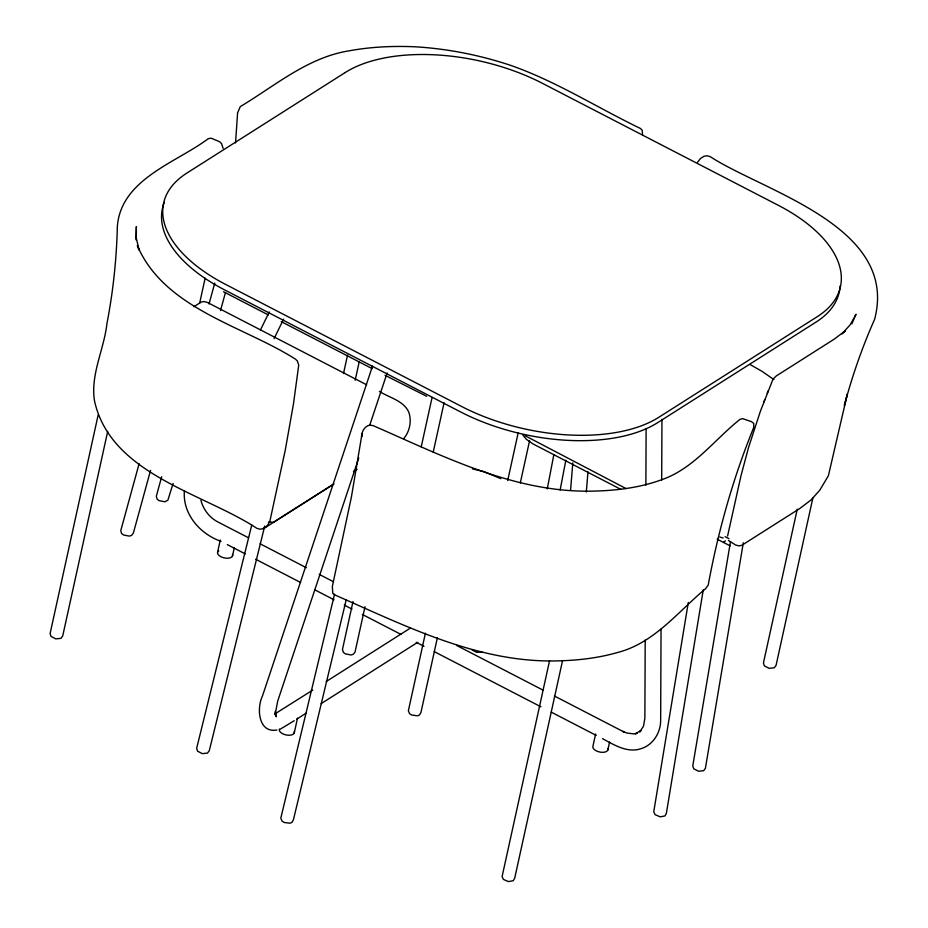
<?xml version="1.0" encoding="UTF-8"?>
<svg xmlns="http://www.w3.org/2000/svg" width="928" height="928" viewBox="0 0 928 928"><rect width="100%" height="100%" fill="white"/><g stroke="black" fill="none" stroke-linecap="round" stroke-linejoin="round"><path stroke-width="1.39" d="M645.204 640.169L644.867 718.388L643.498 726.172L639.717 731.983L641.016 730.44L635.413 733.77L637.339 733.248L633.952 733.909L626.667 733.004L622.734 731.368L623.906 731.948L554.399 696M645.876 485.17L646.12 428.666M661.049 629.138L660.655 720.29C660.748 732.296 653.405 744.5 641.805 748.42C627.885 753.617 614.324 744.998 602.516 738.653M661.687 480.101L661.954 419.328M135.998 239.807L136.358 226.583L136.312 238.16L139.107 250.084L137.332 245.607C164.65 309.047 242.823 325.612 295.487 359.159L297.366 360.992L298.735 365.098L293.434 404.156L285.198 450.451L270.036 520.527C268.644 524.912 265.037 528.937 260.223 529.227L256.87 528.334C203.742 493.267 111.058 474.614 94.575 401.232C90.132 374.982 104.006 349.659 106.906 323.814C108.75 314.151 110.374 304.454 111.766 294.733C114.956 272.055 116.824 249.191 117.357 226.304C121.15 179.011 176.332 162.678 208.255 138.701L211.12 138.168L219.565 141.694L221.514 143.538L223.138 148.364M570.558 490.193L572.82 462.875M586.299 492.014L587.981 471.853M235.538 142.924L237.591 112.903L240.294 106.604C275.198 85.724 307.76 57.374 349.23 50.808C371.13 46.794 393.437 45.808 415.651 46.818C447.992 48.801 479.996 55.135 510.736 65.401C556.22 81.304 597.087 107.578 640.332 128.412L642.211 130.245L642.582 134.978M688.309 602.458L653.753 811.756L655.075 814.656L660.202 816.849L664.993 815.932L666.362 813.38L703.262 589.837M730.487 541.708L692.787 765.844L693.738 768.778L698.506 771.238L703.668 770.716L705.396 768.314L743.328 542.741M547.265 488.94L553.796 454.906M560.141 489.984L565.848 460.207M98.194 414.816L50.112 633.511L51.005 636.411L55.773 638.882L60.923 638.348L62.71 635.982L107.694 431.392M199.671 303.062L205.134 278.203M217.639 552.044L220.296 539.945M232.499 556.011L234.274 547.938M343.499 373.52L347.536 355.18M355.18 380.225L359.206 361.874M294.246 733.016L297.494 718.226M353.011 601.483L342.467 649.449L343.36 652.349L345.32 653.857L351.051 654.982L353.29 654.298L355.076 651.92L364.994 606.773M421.231 446.844L432.088 397.462M433.225 452.133L444.083 402.752M425.418 633.198L408.355 710.802L409.608 713.678L411.835 715.082L417.565 715.813L419.537 714.943L420.964 712.426L437.401 637.64M507.697 480.53L518.242 432.552M520.295 482.989L529.598 440.661M549.573 660.666L502.106 876.542L503.37 879.408L508.498 881.6L513.288 880.684L514.715 878.155L562.496 660.875M595.614 734.048L592.946 746.158A7.714 3.967 12.4 0 0 600.37 752.179A7.714 3.967 12.4 0 0 607.817 748.548M607.817 750.114L609.58 742.052M727.587 536.024L741.066 475.426L748.594 447.342L760.461 411.058L773.047 379.076L776.307 375.933L834.284 339.114L845.454 330.623L841.998 333.906L850.361 324.545L856.022 314.267L854.63 317.388M797.256 509.17L763.442 662.963L764.347 665.863L769.115 668.322L774.265 667.8L776.052 665.422L812.963 497.524M334.532 594.28L280.801 818.183L282.031 821.071L284.246 822.486L289.977 823.217L291.96 822.347L293.41 819.795L346.132 600.114M251.766 524.981L196.666 748.246L197.536 751.17L202.304 753.64L207.454 753.107L209.276 750.706L264.724 526.037M139.107 463.722L120.768 530.63L121.603 533.496L123.563 535.004L129.294 536.117L131.532 535.433L133.365 533.09L150.568 470.368M161.669 476.772L156.31 496.283L157.157 499.16L159.117 500.656L164.836 501.781L167.864 500.227L173.118 483.418M209.044 303.943L214.774 283.04M220.504 310.59L225.469 292.471M372.522 366.108L262.485 695.954C256.522 708.064 258.193 733.294 276.869 730.034M358.776 458.038L277.727 701L275.291 713.713L275.384 711.428L276.324 716.776L275.14 714.293L276.231 715.882M369.762 425.105L387.162 372.94M763.756 402.195L764.788 399.562M767.166 393.437L768.21 390.769M851.904 323.802L854.085 318.664M260.374 330.124L269.259 311.947M274.062 338.65L283.608 319.151M697.52 162.319L700.512 158.468L703.888 156.322L706.776 155.742L710.14 156.623C764.162 191.76 898.942 226.629 874.64 319.232C862.274 347.13 852.194 376.037 844.352 405.524L847.368 393.959L828.402 475.716L819.772 490.204L811.13 499.879L799.82 508.474L741.785 545.328L738.943 545.884L735.591 544.991L728.445 540.456M403.715 438.573C409.747 431.636 411.87 420.918 408.796 412.194C403.61 400.536 389.157 397.706 379.448 391.419M193.917 306.692L201.167 302.087L204.009 301.53L207.362 302.424L366.606 384.772M333.256 484.3L273.574 522.186L268.494 522.151M353.962 471.146L356.398 469.603M263.459 528.774L334.022 483.952M353.487 471.598L357.141 469.278M312.736 690.096L274.897 713.922M326.18 681.558L410.536 628.001M294.246 720.708L280.105 729.269M296.693 719.154L306.472 712.948M321.134 703.633L417.716 642.304M723.678 542.022L725.429 540.896M481.91 651.862L476.748 652.384L471.981 649.913M472.398 468.895L483.894 471.575L500.807 478.651M719.803 537.068L723.156 537.962M426.671 396.291L385.016 375.283M725.104 536.674L728.956 538.669M626.064 488.592L525.155 435.754M620.646 489.253L533.113 443.978L526.396 439.338L522.789 434.988M717.182 539.18L730.058 545.838M223.509 291.752L268.378 314.952M281.196 321.587L372.198 368.648M248.495 537.788L217.535 521.78C209.276 517.383 203.244 509.333 200.924 500.296M260.06 543.773L306.333 567.704M319.186 574.351L333.326 581.659M456.715 645.482L542.834 690.014M221.073 541.372C199.961 534.052 182.375 513.868 184.394 490.668M227.325 544.608L245.317 553.912M255.606 559.224L300.591 582.494M314.731 589.802L334.01 599.778M344.288 605.091L352.002 609.081M362.28 614.406L400.838 634.346M416.266 642.327L423.98 646.306M434.258 651.63L540.943 706.8M551.22 712.124L596.217 735.394M749.952 364.46L762.178 371.432L773.94 379.61M294.246 731.45A7.714 3.967 12.4 0 1 286.798 735.08A7.714 3.967 12.4 0 1 279.374 729.06M232.499 554.434A7.714 3.967 12.4 0 1 223.578 557.751A7.714 3.967 12.4 0 1 218.776 550.768M840.107 285.963A144.594 74.472 12.4 0 1 816.06 322.074L657.697 422.634A144.594 74.472 12.4 0 1 460.485 411.881L224.46 289.814A144.594 74.472 12.4 0 1 164.314 202.385M753.768 427.379C733.12 478.001 718.133 531.129 708.226 585.023L705.616 588.654C677.962 611.761 654.182 643.092 617.654 652.477C598.688 657.917 579.037 660.295 559.352 660.829C479.405 663.578 406.151 626.168 335.031 595.034L332.792 593.305L332.34 586.484L351.376 497.188L362.071 433.538L361.584 436.833C361.537 431.694 364.565 426.114 369.901 425.047L373.311 425.708C443.77 456.425 516.212 493.777 595.382 491.051C620.264 490.378 645.354 486.806 668.427 477.085C696.87 464.406 716.056 438.387 739.952 419.398L742.562 418.632L751.448 421.648L753.745 423.4L753.768 427.379M345.181 72.546L186.818 173.107A144.594 74.472 12.4 0 0 225.643 284.432L461.668 406.51A144.594 74.472 12.4 0 0 658.868 417.252L817.243 316.692A144.594 74.472 12.4 0 0 778.418 205.366L542.381 83.3A144.594 74.472 12.4 0 0 345.181 72.546"/></g></svg>
